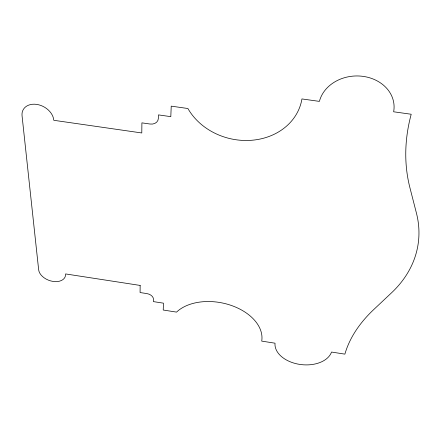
<?xml version="1.0" encoding="UTF-8"?>
<svg xmlns="http://www.w3.org/2000/svg" width="441" height="441" viewBox="0 0 441 441"><rect width="100%" height="100%" fill="white"/><g stroke="black" fill="none" stroke-linecap="round" stroke-linejoin="round"><path stroke-width="0.66" d="M140.155 285.432L140.078 292.543L146.836 293.585A6.858 4.57 15.2 0 1 153.474 299.296L153.413 301.611L163.484 303.176L163.214 310.029L176.554 312.107A46.718 30.473 11 0 1 230.891 305.299A46.718 30.473 11 0 1 261.717 341.113L275.024 343.197A28.742 18.638 6.3 0 0 299.582 364.376A28.742 18.638 6.3 0 0 331.538 352.05L344.884 354.14A190.887 114.202 -3.3 0 1 373.819 309.483L391.58 292.769A137.686 102.18 7.3 0 0 416.436 213.13L409.932 187.778A272.031 187.954 -19.2 0 1 411.199 114.247L393.642 111.788A37.777 31.52 -2.7 0 0 363.186 76.381A37.777 31.52 -2.7 0 0 319.4 101.386L301.942 98.938A61.078 52.099 13.1 0 1 251.91 140.249A61.078 52.099 13.1 0 1 187.905 108.514L171.224 106.143L170.81 116.65L158.457 114.892L158.363 118.348A8.407 6.742 21.8 0 1 150.034 124.026L141.903 122.857L141.793 132.967L53.791 120.299A16.808 12.53 28.8 0 0 36.664 104.39A16.808 12.53 28.8 0 0 22.05 115.735L38.654 269.782A13.991 9.167 20.4 0 0 53.003 281.413A13.991 9.167 20.4 0 0 65.588 273.933L140.155 285.432"/></g></svg>
